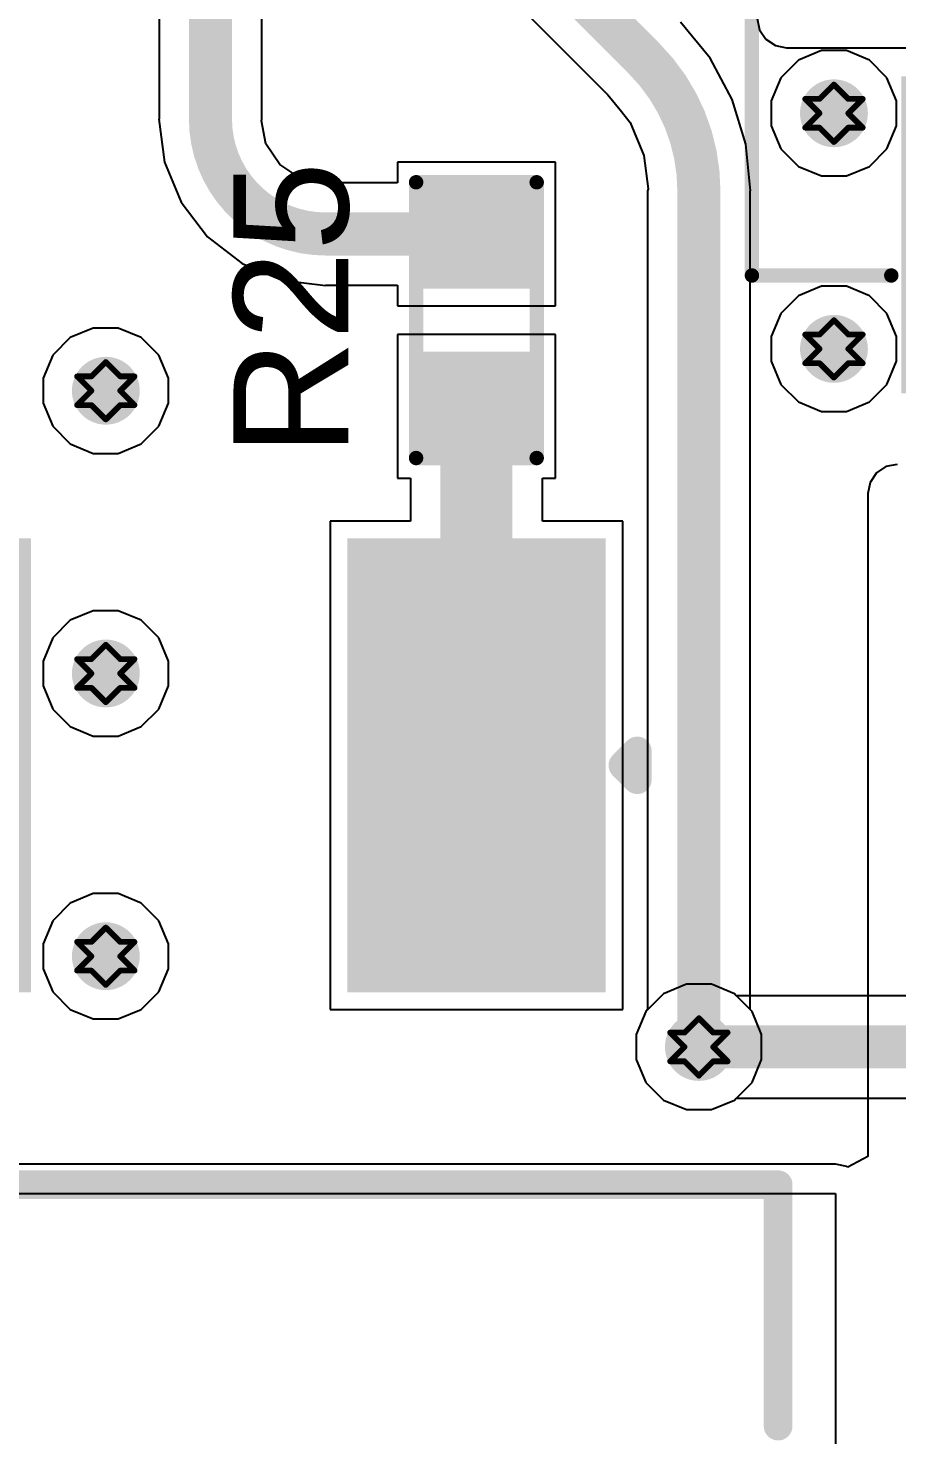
# Model space of a CAD drawing. Header units: inches. Extents: x 24 to 500, y 68 to 269.
# Drawn here: x 275.12 to 282.8, y 80.52 to 92.95 of the extents above; entities that cross this region are included whole.
import ezdxf

# ---------------------------------------------------------------- set-up
doc = ezdxf.new("R2010")
doc.units = ezdxf.units.IN
for name, color, linetype in [('Bottom Layer', 5, 'Continuous'), ('Drill Drawing', 1, 'Continuous'), ('Layer 1', 16, 'Continuous'), ('Layer 2', 76, 'Continuous'), ('Top Layer', 1, 'Continuous'), ('Top Overlay', 2, 'Continuous'), ('Top Paste', 8, 'Continuous'), ('Top Solder', 216, 'Continuous'), ('Via Holes', 16, 'Continuous')]:
    doc.layers.add(name, color=color, linetype=linetype)
doc.styles.add('Arial', font='', dxfattribs={"height": 0.2})
doc.styles.get('Arial').set_extended_font_data('Arial')

# ---------------------------------------------------------------- blocks, each defined once
blk = doc.blocks.new('RVT1E100M0405__64')
at = {"layer": 'Top Layer'}
for points in [[(-3.1, 0.8), (-0.5, 0.8), (-0.5, -0.8), (-3.1, -0.8)], [(0.5, 0.8), (3.1, 0.8), (3.1, -0.8), (0.5, -0.8)]]:
    blk.add_hatch(color=1, dxfattribs=at).paths.add_polyline_path(points)
at = {"layer": 'Top Paste'}
for points in [[(-3.1, 0.8), (-0.5, 0.8), (-0.5, -0.8), (-3.1, -0.8)], [(0.5, 0.8), (3.1, 0.8), (3.1, -0.8), (0.5, -0.8)]]:
    blk.add_hatch(color=8, dxfattribs=at).paths.add_polyline_path(points)
at = {"layer": 'Top Solder'}
for points in [[(-3.202, 0.902), (-0.398, 0.902), (-0.398, -0.902), (-3.202, -0.902)], [(0.398, 0.902), (3.202, 0.902), (3.202, -0.902), (0.398, -0.902)]]:
    blk.add_hatch(color=216, dxfattribs=at).paths.add_polyline_path(points)
at = {"layer": 'Top Overlay'}
for points in [[(-2.159, 1.524, 0.127, 0.127, 0), (-1.461, 2.223, 0.127, 0.127, 0)], [(-1.27, 2.223, 0.127, 0.127, 0), (-1.461, 2.223, 0.127, 0.127, 0)], [(2.159, 2.223, 0.127, 0.127, 0), (-1.27, 2.223, 0.127, 0.127, 0)], [(2.159, 0.991, 0.127, 0.127, 0), (2.159, 2.223, 0.127, 0.127, 0)], [(-2.743, 0.94, 0.127, 0.127, 0), (-2.743, 1.651, 0.127, 0.127, 0)], [(-2.159, 0.965, 0.127, 0.127, 0), (-2.159, 1.524, 0.127, 0.127, 0)], [(-2.388, 1.295, 0.127, 0.127, 0), (-3.099, 1.295, 0.127, 0.127, 0)], [(-2.159, -1.524, 0.127, 0.127, 0), (-2.159, -0.965, 0.127, 0.127, 0)], [(2.159, -2.223, 0.127, 0.127, 0), (2.159, -0.991, 0.127, 0.127, 0)], [(-1.461, -2.223, 0.127, 0.127, 0), (-2.159, -1.524, 0.127, 0.127, 0)], [(-1.27, -2.223, 0.127, 0.127, 0), (-1.461, -2.223, 0.127, 0.127, 0)], [(2.159, -2.223, 0.127, 0.127, 0), (-1.27, -2.223, 0.127, 0.127, 0)]]:
    blk.add_lwpolyline(points, format="xyseb", dxfattribs=at)
for points in [[(-1.492, 2.223, 0.0635, 0.0635, 1), (-1.429, 2.223, 0.0635, 0.0635, 1)], [(-1.492, 2.223, 0.0635, 0.0635, 1), (-1.429, 2.223, 0.0635, 0.0635, 1)], [(-1.302, 2.223, 0.0635, 0.0635, 1), (-1.238, 2.223, 0.0635, 0.0635, 1)], [(-1.302, 2.223, 0.0635, 0.0635, 1), (-1.238, 2.223, 0.0635, 0.0635, 1)], [(2.127, 2.223, 0.0635, 0.0635, 1), (2.191, 2.223, 0.0635, 0.0635, 1)], [(2.127, 2.223, 0.0635, 0.0635, 1), (2.191, 2.223, 0.0635, 0.0635, 1)], [(-2.775, 1.651, 0.0635, 0.0635, 1), (-2.711, 1.651, 0.0635, 0.0635, 1)], [(-2.191, 1.524, 0.0635, 0.0635, 1), (-2.127, 1.524, 0.0635, 0.0635, 1)], [(-2.191, 1.524, 0.0635, 0.0635, 1), (-2.127, 1.524, 0.0635, 0.0635, 1)], [(-3.131, 1.295, 0.0635, 0.0635, 1), (-3.067, 1.295, 0.0635, 0.0635, 1)], [(-2.419, 1.295, 0.0635, 0.0635, 1), (-2.356, 1.295, 0.0635, 0.0635, 1)], [(-2.775, 0.94, 0.0635, 0.0635, 1), (-2.711, 0.94, 0.0635, 0.0635, 1)], [(-2.191, 0.965, 0.0635, 0.0635, 1), (-2.127, 0.965, 0.0635, 0.0635, 1)], [(2.127, 0.991, 0.0635, 0.0635, 1), (2.191, 0.991, 0.0635, 0.0635, 1)], [(-2.191, -0.965, 0.0635, 0.0635, 1), (-2.127, -0.965, 0.0635, 0.0635, 1)], [(2.127, -0.991, 0.0635, 0.0635, 1), (2.191, -0.991, 0.0635, 0.0635, 1)], [(-2.191, -1.524, 0.0635, 0.0635, 1), (-2.127, -1.524, 0.0635, 0.0635, 1)], [(-2.191, -1.524, 0.0635, 0.0635, 1), (-2.127, -1.524, 0.0635, 0.0635, 1)], [(-1.492, -2.223, 0.0635, 0.0635, 1), (-1.429, -2.223, 0.0635, 0.0635, 1)], [(-1.492, -2.223, 0.0635, 0.0635, 1), (-1.429, -2.223, 0.0635, 0.0635, 1)], [(-1.302, -2.223, 0.0635, 0.0635, 1), (-1.238, -2.223, 0.0635, 0.0635, 1)], [(-1.302, -2.223, 0.0635, 0.0635, 1), (-1.238, -2.223, 0.0635, 0.0635, 1)], [(2.127, -2.223, 0.0635, 0.0635, 1), (2.191, -2.223, 0.0635, 0.0635, 1)], [(2.127, -2.223, 0.0635, 0.0635, 1), (2.191, -2.223, 0.0635, 0.0635, 1)]]:
    blk.add_lwpolyline(points, format="xyseb", close=True, dxfattribs=at)
blk = doc.blocks.new('R___0603_135')
at = {"layer": 'Top Layer'}
for points in [[(-0.381, 0.445), (-0.381, -0.444), (-1.143, -0.444), (-1.143, 0.445)], [(1.143, 0.445), (1.143, -0.444), (0.381, -0.444), (0.381, 0.445)]]:
    blk.add_hatch(color=1, dxfattribs=at).paths.add_polyline_path(points)
at = {"layer": 'Top Paste'}
for points in [[(-0.381, 0.445), (-0.381, -0.444), (-1.143, -0.444), (-1.143, 0.445)], [(1.143, 0.445), (1.143, -0.444), (0.381, -0.444), (0.381, 0.445)]]:
    blk.add_hatch(color=8, dxfattribs=at).paths.add_polyline_path(points)
at = {"layer": 'Top Solder'}
for points in [[(-0.279, 0.546), (-0.279, -0.546), (-1.245, -0.546), (-1.245, 0.546)], [(1.245, 0.546), (1.245, -0.546), (0.279, -0.546), (0.279, 0.546)]]:
    blk.add_hatch(color=216, dxfattribs=at).paths.add_polyline_path(points)
at = {"layer": 'Top Overlay'}
for points in [[(1.219, 0.533, 0.127, 0.127, 0), (-1.219, 0.533, 0.127, 0.127, 0)], [(-1.219, -0.533, 0.127, 0.127, 0), (-1.219, 0.533, 0.127, 0.127, 0)], [(1.219, -0.533, 0.127, 0.127, 0), (1.219, 0.533, 0.127, 0.127, 0)], [(1.219, -0.533, 0.127, 0.127, 0), (-1.219, -0.533, 0.127, 0.127, 0)]]:
    blk.add_lwpolyline(points, format="xyseb", dxfattribs=at)
for points in [[(-1.251, 0.533, 0.0635, 0.0635, 1), (-1.187, 0.533, 0.0635, 0.0635, 1)], [(-1.251, 0.533, 0.0635, 0.0635, 1), (-1.187, 0.533, 0.0635, 0.0635, 1)], [(1.187, 0.533, 0.0635, 0.0635, 1), (1.251, 0.533, 0.0635, 0.0635, 1)], [(1.187, 0.533, 0.0635, 0.0635, 1), (1.251, 0.533, 0.0635, 0.0635, 1)], [(-1.251, -0.533, 0.0635, 0.0635, 1), (-1.187, -0.533, 0.0635, 0.0635, 1)], [(-1.251, -0.533, 0.0635, 0.0635, 1), (-1.187, -0.533, 0.0635, 0.0635, 1)], [(1.187, -0.533, 0.0635, 0.0635, 1), (1.251, -0.533, 0.0635, 0.0635, 1)], [(1.187, -0.533, 0.0635, 0.0635, 1), (1.251, -0.533, 0.0635, 0.0635, 1)]]:
    blk.add_lwpolyline(points, format="xyseb", close=True, dxfattribs=at)
blk = doc.blocks.new('D2P____159')
at = {"layer": 'Top Layer'}
blk.add_hatch(color=1, dxfattribs=at).paths.add_polyline_path([(-3.58, -3.43), (-1.5, -3.43), (-1.5, -7.24), (-3.58, -7.24)])
at = {"layer": 'Top Paste'}
blk.add_hatch(color=8, dxfattribs=at).paths.add_polyline_path([(-3.58, -3.43), (-1.5, -3.43), (-1.5, -7.24), (-3.58, -7.24)])
at = {"layer": 'Top Solder'}
for points in [[(-3.682, -3.328), (-1.398, -3.328), (-1.398, -7.342), (-3.682, -7.342)], [(1.398, -3.328), (3.682, -3.328), (3.682, -7.342), (1.398, -7.342)]]:
    blk.add_hatch(color=216, dxfattribs=at).paths.add_polyline_path(points)
at = {"layer": 'Top Overlay'}
for points in [[(-5.207, 0.508, 0.254, 0.254, 0), (-5.207, -1.626, 0.254, 0.254, 0)], [(5.105, -1.626, 0.254, 0.254, 0), (-5.207, -1.626, 0.254, 0.254, 0)], [(-3.835, -5.334, 0.254, 0.254, 0), (-3.962, -5.207, 0.254, 0.254, 0)], [(-3.962, -5.207, 0.254, 0.254, 0), (-3.962, -5.461, 0.254, 0.254, 0)], [(-3.835, -5.334, 0.254, 0.254, 0), (-3.962, -5.461, 0.254, 0.254, 0)]]:
    blk.add_lwpolyline(points, format="xyseb", dxfattribs=at)
for points in [[(-5.271, 0.508, 0.127, 0.127, 1), (-5.144, 0.508, 0.127, 0.127, 1)], [(-5.271, -1.626, 0.127, 0.127, 1), (-5.144, -1.626, 0.127, 0.127, 1)], [(-5.271, -1.626, 0.127, 0.127, 1), (-5.144, -1.626, 0.127, 0.127, 1)], [(-4.026, -5.207, 0.127, 0.127, 1), (-3.899, -5.207, 0.127, 0.127, 1)], [(-4.026, -5.207, 0.127, 0.127, 1), (-3.899, -5.207, 0.127, 0.127, 1)], [(-3.899, -5.334, 0.127, 0.127, 1), (-3.772, -5.334, 0.127, 0.127, 1)], [(-3.899, -5.334, 0.127, 0.127, 1), (-3.772, -5.334, 0.127, 0.127, 1)], [(-4.026, -5.461, 0.127, 0.127, 1), (-3.899, -5.461, 0.127, 0.127, 1)], [(-4.026, -5.461, 0.127, 0.127, 1), (-3.899, -5.461, 0.127, 0.127, 1)]]:
    blk.add_lwpolyline(points, format="xyseb", close=True, dxfattribs=at)

msp = doc.modelspace()

# ---------------------------------------------------------------- hatches: boundary and pattern name
at = {"layer": 'Bottom Layer'}
h = msp.add_hatch(color=5, dxfattribs=at)
edge = h.paths.add_edge_path()
edge.add_arc((282.245, 92.202), 0.3, 0, 360)
h = msp.add_hatch(color=5, dxfattribs=at)
edge = h.paths.add_edge_path()
edge.add_arc((282.245, 90.119), 0.3, 0, 360)
h = msp.add_hatch(color=5, dxfattribs=at)
edge = h.paths.add_edge_path()
edge.add_arc((275.808, 89.749), 0.3, 0, 360)
h = msp.add_hatch(color=5, dxfattribs=at)
edge = h.paths.add_edge_path()
edge.add_arc((275.808, 87.249), 0.3, 0, 360)
h = msp.add_hatch(color=5, dxfattribs=at)
edge = h.paths.add_edge_path()
edge.add_arc((275.808, 84.749), 0.3, 0, 360)
h = msp.add_hatch(color=5, dxfattribs=at)
edge = h.paths.add_edge_path()
edge.add_arc((281.051, 83.947), 0.3, 0, 360)
at = {"layer": 'Layer 1'}
h = msp.add_hatch(color=16, dxfattribs=at)
edge = h.paths.add_edge_path()
edge.add_arc((282.245, 92.202), 0.3, 0, 360)
h = msp.add_hatch(color=16, dxfattribs=at)
edge = h.paths.add_edge_path()
edge.add_arc((282.245, 90.119), 0.3, 0, 360)
h = msp.add_hatch(color=16, dxfattribs=at)
edge = h.paths.add_edge_path()
edge.add_arc((275.808, 89.749), 0.3, 0, 360)
h = msp.add_hatch(color=16, dxfattribs=at)
edge = h.paths.add_edge_path()
edge.add_arc((275.808, 87.249), 0.3, 0, 360)
h = msp.add_hatch(color=16, dxfattribs=at)
edge = h.paths.add_edge_path()
edge.add_arc((275.808, 84.749), 0.3, 0, 360)
h = msp.add_hatch(color=16, dxfattribs=at)
edge = h.paths.add_edge_path()
edge.add_arc((281.051, 83.947), 0.3, 0, 360)
at = {"layer": 'Layer 2'}
h = msp.add_hatch(color=76, dxfattribs=at)
edge = h.paths.add_edge_path()
edge.add_arc((282.245, 92.202), 0.3, 0, 360)
h = msp.add_hatch(color=76, dxfattribs=at)
edge = h.paths.add_edge_path()
edge.add_arc((282.245, 90.119), 0.3, 0, 360)
h = msp.add_hatch(color=76, dxfattribs=at)
edge = h.paths.add_edge_path()
edge.add_arc((275.808, 89.749), 0.3, 0, 360)
h = msp.add_hatch(color=76, dxfattribs=at)
edge = h.paths.add_edge_path()
edge.add_arc((275.808, 87.249), 0.3, 0, 360)
h = msp.add_hatch(color=76, dxfattribs=at)
edge = h.paths.add_edge_path()
edge.add_arc((275.808, 84.749), 0.3, 0, 360)
h = msp.add_hatch(color=76, dxfattribs=at)
edge = h.paths.add_edge_path()
edge.add_arc((281.051, 83.947), 0.3, 0, 360)
at = {"layer": 'Top Layer'}
h = msp.add_hatch(color=1, dxfattribs=at)
edge = h.paths.add_edge_path()
edge.add_arc((282.245, 92.202), 0.3, 0, 360)
h = msp.add_hatch(color=1, dxfattribs=at)
edge = h.paths.add_edge_path()
edge.add_arc((282.245, 90.119), 0.3, 0, 360)
h = msp.add_hatch(color=1, dxfattribs=at)
edge = h.paths.add_edge_path()
edge.add_arc((275.808, 89.749), 0.3, 0, 360)
h = msp.add_hatch(color=1, dxfattribs=at)
edge = h.paths.add_edge_path()
edge.add_arc((275.808, 87.249), 0.3, 0, 360)
h = msp.add_hatch(color=1, dxfattribs=at)
edge = h.paths.add_edge_path()
edge.add_arc((275.808, 84.749), 0.3, 0, 360)
h = msp.add_hatch(color=1, dxfattribs=at)
edge = h.paths.add_edge_path()
edge.add_arc((281.051, 83.947), 0.3, 0, 360)
at = {"layer": 'Via Holes'}
h = msp.add_hatch(color=7, dxfattribs=at)
edge = h.paths.add_edge_path()
edge.add_arc((282.245, 92.202), 0.15, 0, 360)
h = msp.add_hatch(color=7, dxfattribs=at)
edge = h.paths.add_edge_path()
edge.add_arc((282.245, 90.119), 0.15, 0, 360)
h = msp.add_hatch(color=7, dxfattribs=at)
edge = h.paths.add_edge_path()
edge.add_arc((275.808, 89.749), 0.15, 0, 360)
h = msp.add_hatch(color=7, dxfattribs=at)
edge = h.paths.add_edge_path()
edge.add_arc((275.808, 87.249), 0.15, 0, 360)
h = msp.add_hatch(color=7, dxfattribs=at)
edge = h.paths.add_edge_path()
edge.add_arc((275.808, 84.749), 0.15, 0, 360)
h = msp.add_hatch(color=7, dxfattribs=at)
edge = h.paths.add_edge_path()
edge.add_arc((281.051, 83.947), 0.15, 0, 360)

# ---------------------------------------------------------------- linework, layer by layer
at = {"layer": 'Bottom Layer'}
for p, q in [((281.931, 92.672), (281.775, 92.516)), ((282.135, 92.756), (281.931, 92.672)), ((282.355, 92.756), (282.135, 92.756)), ((282.559, 92.672), (282.355, 92.756)), ((282.714, 92.516), (282.559, 92.672)), ((281.775, 92.516), (281.691, 92.312)), ((282.799, 92.312), (282.714, 92.516)), ((281.691, 92.312), (281.691, 92.092)), ((282.799, 92.092), (282.799, 92.312)), ((281.691, 92.092), (281.775, 91.888)), ((282.714, 91.888), (282.799, 92.092)), ((281.775, 91.888), (281.931, 91.732)), ((282.559, 91.732), (282.714, 91.888)), ((281.931, 91.732), (282.135, 91.648)), ((282.355, 91.648), (282.559, 91.732)), ((282.135, 91.648), (282.355, 91.648)), ((282.135, 90.673), (281.931, 90.589)), ((282.355, 90.673), (282.135, 90.673)), ((282.559, 90.589), (282.355, 90.673)), ((281.931, 90.589), (281.775, 90.433)), ((282.714, 90.433), (282.559, 90.589)), ((281.775, 90.433), (281.691, 90.229)), ((282.799, 90.229), (282.714, 90.433)), ((275.697, 90.303), (275.494, 90.219)), ((275.918, 90.303), (275.697, 90.303)), ((276.121, 90.219), (275.918, 90.303)), ((275.494, 90.219), (275.338, 90.063)), ((276.277, 90.063), (276.121, 90.219)), ((281.691, 90.229), (281.691, 90.009)), ((282.799, 90.009), (282.799, 90.229)), ((275.338, 90.063), (275.254, 89.859)), ((276.362, 89.859), (276.277, 90.063)), ((281.691, 90.009), (281.775, 89.805)), ((282.714, 89.805), (282.799, 90.009)), ((275.254, 89.859), (275.254, 89.639)), ((276.362, 89.639), (276.362, 89.859)), ((281.775, 89.805), (281.931, 89.65)), ((282.559, 89.65), (282.714, 89.805)), ((275.254, 89.639), (275.338, 89.435)), ((276.277, 89.435), (276.362, 89.639)), ((281.931, 89.65), (282.135, 89.565)), ((282.135, 89.565), (282.355, 89.565)), ((282.355, 89.565), (282.559, 89.65)), ((275.338, 89.435), (275.494, 89.279)), ((276.121, 89.279), (276.277, 89.435)), ((275.494, 89.279), (275.697, 89.195)), ((275.697, 89.195), (275.918, 89.195)), ((275.918, 89.195), (276.121, 89.279)), ((275.494, 87.719), (275.338, 87.563)), ((275.697, 87.803), (275.494, 87.719)), ((275.918, 87.803), (275.697, 87.803)), ((276.121, 87.719), (275.918, 87.803)), ((276.277, 87.563), (276.121, 87.719)), ((275.338, 87.563), (275.254, 87.359)), ((276.362, 87.359), (276.277, 87.563)), ((275.254, 87.359), (275.254, 87.139)), ((276.362, 87.139), (276.362, 87.359)), ((275.254, 87.139), (275.338, 86.935)), ((276.277, 86.935), (276.362, 87.139)), ((275.338, 86.935), (275.494, 86.779)), ((276.121, 86.779), (276.277, 86.935)), ((275.494, 86.779), (275.697, 86.695)), ((275.697, 86.695), (275.918, 86.695)), ((275.918, 86.695), (276.121, 86.779)), ((275.494, 85.219), (275.338, 85.063)), ((275.697, 85.303), (275.494, 85.219)), ((275.918, 85.303), (275.697, 85.303)), ((276.121, 85.219), (275.918, 85.303)), ((276.277, 85.063), (276.121, 85.219)), ((275.338, 85.063), (275.254, 84.859)), ((276.362, 84.859), (276.277, 85.063)), ((275.254, 84.859), (275.254, 84.639)), ((276.362, 84.639), (276.362, 84.859)), ((275.254, 84.639), (275.338, 84.435)), ((276.277, 84.435), (276.362, 84.639)), ((280.941, 84.501), (280.737, 84.417)), ((281.161, 84.501), (280.941, 84.501)), ((281.365, 84.417), (281.161, 84.501)), ((275.338, 84.435), (275.494, 84.279)), ((276.121, 84.279), (276.277, 84.435)), ((280.737, 84.417), (280.581, 84.261)), ((281.381, 84.4), (281.365, 84.417)), ((298.348, 84.4), (281.381, 84.4)), ((275.494, 84.279), (275.697, 84.195)), ((275.918, 84.195), (276.121, 84.279)), ((280.581, 84.261), (280.497, 84.057)), ((275.697, 84.195), (275.918, 84.195)), ((280.497, 84.057), (280.497, 83.837)), ((280.497, 83.837), (280.581, 83.633)), ((280.581, 83.633), (280.737, 83.477)), ((280.737, 83.477), (280.941, 83.393)), ((281.161, 83.393), (281.365, 83.477)), ((281.365, 83.477), (281.381, 83.494)), ((281.381, 83.494), (309.651, 83.494)), ((280.941, 83.393), (281.161, 83.393))]:
    msp.add_line(p, q, dxfattribs=at)
msp.add_lwpolyline([(281.051, 83.947, 0.381, 0.381, 0), (309.982, 83.947, 0.381, 0.381, 0)], format="xyseb", dxfattribs=at)
msp.add_lwpolyline([(280.956, 83.947, 0.191, 0.191, 1), (281.146, 83.947, 0.191, 0.191, 1)], format="xyseb", close=True, dxfattribs=at)
at = {"layer": 'Drill Drawing'}
for points in [[(282.118, 92.329, 0.0508, 0.0508, 0), (282.245, 92.456, 0.0508, 0.0508, 0)], [(282.245, 92.456, 0.0508, 0.0508, 0), (282.372, 92.329, 0.0508, 0.0508, 0)], [(281.991, 92.329, 0.0508, 0.0508, 0), (282.118, 92.202, 0.0508, 0.0508, 0)], [(281.991, 92.329, 0.0508, 0.0508, 0), (282.118, 92.329, 0.0508, 0.0508, 0)], [(282.372, 92.329, 0.0508, 0.0508, 0), (282.499, 92.329, 0.0508, 0.0508, 0)], [(282.372, 92.202, 0.0508, 0.0508, 0), (282.499, 92.329, 0.0508, 0.0508, 0)], [(281.991, 92.075, 0.0508, 0.0508, 0), (282.118, 92.202, 0.0508, 0.0508, 0)], [(282.372, 92.202, 0.0508, 0.0508, 0), (282.499, 92.075, 0.0508, 0.0508, 0)], [(281.991, 92.075, 0.0508, 0.0508, 0), (282.118, 92.075, 0.0508, 0.0508, 0)], [(282.118, 92.075, 0.0508, 0.0508, 0), (282.245, 91.948, 0.0508, 0.0508, 0)], [(282.245, 91.948, 0.0508, 0.0508, 0), (282.372, 92.075, 0.0508, 0.0508, 0)], [(282.372, 92.075, 0.0508, 0.0508, 0), (282.499, 92.075, 0.0508, 0.0508, 0)], [(282.118, 90.246, 0.0508, 0.0508, 0), (282.245, 90.373, 0.0508, 0.0508, 0)], [(282.245, 90.373, 0.0508, 0.0508, 0), (282.372, 90.246, 0.0508, 0.0508, 0)], [(281.991, 90.246, 0.0508, 0.0508, 0), (282.118, 90.119, 0.0508, 0.0508, 0)], [(281.991, 90.246, 0.0508, 0.0508, 0), (282.118, 90.246, 0.0508, 0.0508, 0)], [(282.372, 90.246, 0.0508, 0.0508, 0), (282.499, 90.246, 0.0508, 0.0508, 0)], [(282.372, 90.119, 0.0508, 0.0508, 0), (282.499, 90.246, 0.0508, 0.0508, 0)], [(281.991, 89.992, 0.0508, 0.0508, 0), (282.118, 90.119, 0.0508, 0.0508, 0)], [(282.372, 90.119, 0.0508, 0.0508, 0), (282.499, 89.992, 0.0508, 0.0508, 0)], [(275.681, 89.876, 0.0508, 0.0508, 0), (275.808, 90.003, 0.0508, 0.0508, 0)], [(275.808, 90.003, 0.0508, 0.0508, 0), (275.935, 89.876, 0.0508, 0.0508, 0)], [(281.991, 89.992, 0.0508, 0.0508, 0), (282.118, 89.992, 0.0508, 0.0508, 0)], [(282.118, 89.992, 0.0508, 0.0508, 0), (282.245, 89.865, 0.0508, 0.0508, 0)], [(282.245, 89.865, 0.0508, 0.0508, 0), (282.372, 89.992, 0.0508, 0.0508, 0)], [(282.372, 89.992, 0.0508, 0.0508, 0), (282.499, 89.992, 0.0508, 0.0508, 0)], [(275.554, 89.876, 0.0508, 0.0508, 0), (275.681, 89.749, 0.0508, 0.0508, 0)], [(275.554, 89.876, 0.0508, 0.0508, 0), (275.681, 89.876, 0.0508, 0.0508, 0)], [(275.935, 89.876, 0.0508, 0.0508, 0), (276.062, 89.876, 0.0508, 0.0508, 0)], [(275.935, 89.749, 0.0508, 0.0508, 0), (276.062, 89.876, 0.0508, 0.0508, 0)], [(275.554, 89.622, 0.0508, 0.0508, 0), (275.681, 89.749, 0.0508, 0.0508, 0)], [(275.935, 89.749, 0.0508, 0.0508, 0), (276.062, 89.622, 0.0508, 0.0508, 0)], [(275.554, 89.622, 0.0508, 0.0508, 0), (275.681, 89.622, 0.0508, 0.0508, 0)], [(275.681, 89.622, 0.0508, 0.0508, 0), (275.808, 89.495, 0.0508, 0.0508, 0)], [(275.808, 89.495, 0.0508, 0.0508, 0), (275.935, 89.622, 0.0508, 0.0508, 0)], [(275.935, 89.622, 0.0508, 0.0508, 0), (276.062, 89.622, 0.0508, 0.0508, 0)], [(275.681, 87.376, 0.0508, 0.0508, 0), (275.808, 87.503, 0.0508, 0.0508, 0)], [(275.808, 87.503, 0.0508, 0.0508, 0), (275.935, 87.376, 0.0508, 0.0508, 0)], [(275.554, 87.376, 0.0508, 0.0508, 0), (275.681, 87.249, 0.0508, 0.0508, 0)], [(275.554, 87.376, 0.0508, 0.0508, 0), (275.681, 87.376, 0.0508, 0.0508, 0)], [(275.935, 87.376, 0.0508, 0.0508, 0), (276.062, 87.376, 0.0508, 0.0508, 0)], [(275.935, 87.249, 0.0508, 0.0508, 0), (276.062, 87.376, 0.0508, 0.0508, 0)], [(275.554, 87.122, 0.0508, 0.0508, 0), (275.681, 87.249, 0.0508, 0.0508, 0)], [(275.935, 87.249, 0.0508, 0.0508, 0), (276.062, 87.122, 0.0508, 0.0508, 0)], [(275.554, 87.122, 0.0508, 0.0508, 0), (275.681, 87.122, 0.0508, 0.0508, 0)], [(275.681, 87.122, 0.0508, 0.0508, 0), (275.808, 86.995, 0.0508, 0.0508, 0)], [(275.808, 86.995, 0.0508, 0.0508, 0), (275.935, 87.122, 0.0508, 0.0508, 0)], [(275.935, 87.122, 0.0508, 0.0508, 0), (276.062, 87.122, 0.0508, 0.0508, 0)], [(275.681, 84.876, 0.0508, 0.0508, 0), (275.808, 85.003, 0.0508, 0.0508, 0)], [(275.808, 85.003, 0.0508, 0.0508, 0), (275.935, 84.876, 0.0508, 0.0508, 0)], [(275.554, 84.876, 0.0508, 0.0508, 0), (275.681, 84.749, 0.0508, 0.0508, 0)], [(275.554, 84.876, 0.0508, 0.0508, 0), (275.681, 84.876, 0.0508, 0.0508, 0)], [(275.935, 84.876, 0.0508, 0.0508, 0), (276.062, 84.876, 0.0508, 0.0508, 0)], [(275.935, 84.749, 0.0508, 0.0508, 0), (276.062, 84.876, 0.0508, 0.0508, 0)], [(275.554, 84.622, 0.0508, 0.0508, 0), (275.681, 84.749, 0.0508, 0.0508, 0)], [(275.935, 84.749, 0.0508, 0.0508, 0), (276.062, 84.622, 0.0508, 0.0508, 0)], [(275.554, 84.622, 0.0508, 0.0508, 0), (275.681, 84.622, 0.0508, 0.0508, 0)], [(275.681, 84.622, 0.0508, 0.0508, 0), (275.808, 84.495, 0.0508, 0.0508, 0)], [(275.808, 84.495, 0.0508, 0.0508, 0), (275.935, 84.622, 0.0508, 0.0508, 0)], [(275.935, 84.622, 0.0508, 0.0508, 0), (276.062, 84.622, 0.0508, 0.0508, 0)], [(280.924, 84.074, 0.0508, 0.0508, 0), (281.051, 84.201, 0.0508, 0.0508, 0)], [(281.051, 84.201, 0.0508, 0.0508, 0), (281.178, 84.074, 0.0508, 0.0508, 0)], [(280.797, 84.074, 0.0508, 0.0508, 0), (280.924, 83.947, 0.0508, 0.0508, 0)], [(280.797, 84.074, 0.0508, 0.0508, 0), (280.924, 84.074, 0.0508, 0.0508, 0)], [(281.178, 84.074, 0.0508, 0.0508, 0), (281.305, 84.074, 0.0508, 0.0508, 0)], [(281.178, 83.947, 0.0508, 0.0508, 0), (281.305, 84.074, 0.0508, 0.0508, 0)], [(280.797, 83.82, 0.0508, 0.0508, 0), (280.924, 83.947, 0.0508, 0.0508, 0)], [(281.178, 83.947, 0.0508, 0.0508, 0), (281.305, 83.82, 0.0508, 0.0508, 0)], [(280.797, 83.82, 0.0508, 0.0508, 0), (280.924, 83.82, 0.0508, 0.0508, 0)], [(280.924, 83.82, 0.0508, 0.0508, 0), (281.051, 83.693, 0.0508, 0.0508, 0)], [(281.051, 83.693, 0.0508, 0.0508, 0), (281.178, 83.82, 0.0508, 0.0508, 0)], [(281.178, 83.82, 0.0508, 0.0508, 0), (281.305, 83.82, 0.0508, 0.0508, 0)]]:
    msp.add_lwpolyline(points, format="xyseb", dxfattribs=at)
for points in [[(282.232, 92.456, 0.0254, 0.0254, 1), (282.257, 92.456, 0.0254, 0.0254, 1)], [(282.232, 92.456, 0.0254, 0.0254, 1), (282.257, 92.456, 0.0254, 0.0254, 1)], [(281.978, 92.329, 0.0254, 0.0254, 1), (282.003, 92.329, 0.0254, 0.0254, 1)], [(281.978, 92.329, 0.0254, 0.0254, 1), (282.003, 92.329, 0.0254, 0.0254, 1)], [(282.105, 92.329, 0.0254, 0.0254, 1), (282.13, 92.329, 0.0254, 0.0254, 1)], [(282.105, 92.329, 0.0254, 0.0254, 1), (282.13, 92.329, 0.0254, 0.0254, 1)], [(282.359, 92.329, 0.0254, 0.0254, 1), (282.385, 92.329, 0.0254, 0.0254, 1)], [(282.359, 92.329, 0.0254, 0.0254, 1), (282.385, 92.329, 0.0254, 0.0254, 1)], [(282.486, 92.329, 0.0254, 0.0254, 1), (282.512, 92.329, 0.0254, 0.0254, 1)], [(282.486, 92.329, 0.0254, 0.0254, 1), (282.512, 92.329, 0.0254, 0.0254, 1)], [(282.105, 92.202, 0.0254, 0.0254, 1), (282.13, 92.202, 0.0254, 0.0254, 1)], [(282.105, 92.202, 0.0254, 0.0254, 1), (282.13, 92.202, 0.0254, 0.0254, 1)], [(282.359, 92.202, 0.0254, 0.0254, 1), (282.385, 92.202, 0.0254, 0.0254, 1)], [(282.359, 92.202, 0.0254, 0.0254, 1), (282.385, 92.202, 0.0254, 0.0254, 1)], [(281.978, 92.075, 0.0254, 0.0254, 1), (282.003, 92.075, 0.0254, 0.0254, 1)], [(281.978, 92.075, 0.0254, 0.0254, 1), (282.003, 92.075, 0.0254, 0.0254, 1)], [(282.105, 92.075, 0.0254, 0.0254, 1), (282.13, 92.075, 0.0254, 0.0254, 1)], [(282.105, 92.075, 0.0254, 0.0254, 1), (282.13, 92.075, 0.0254, 0.0254, 1)], [(282.359, 92.075, 0.0254, 0.0254, 1), (282.385, 92.075, 0.0254, 0.0254, 1)], [(282.359, 92.075, 0.0254, 0.0254, 1), (282.385, 92.075, 0.0254, 0.0254, 1)], [(282.486, 92.075, 0.0254, 0.0254, 1), (282.512, 92.075, 0.0254, 0.0254, 1)], [(282.486, 92.075, 0.0254, 0.0254, 1), (282.512, 92.075, 0.0254, 0.0254, 1)], [(282.232, 91.948, 0.0254, 0.0254, 1), (282.257, 91.948, 0.0254, 0.0254, 1)], [(282.232, 91.948, 0.0254, 0.0254, 1), (282.257, 91.948, 0.0254, 0.0254, 1)], [(282.232, 90.373, 0.0254, 0.0254, 1), (282.257, 90.373, 0.0254, 0.0254, 1)], [(282.232, 90.373, 0.0254, 0.0254, 1), (282.257, 90.373, 0.0254, 0.0254, 1)], [(281.978, 90.246, 0.0254, 0.0254, 1), (282.003, 90.246, 0.0254, 0.0254, 1)], [(281.978, 90.246, 0.0254, 0.0254, 1), (282.003, 90.246, 0.0254, 0.0254, 1)], [(282.105, 90.246, 0.0254, 0.0254, 1), (282.13, 90.246, 0.0254, 0.0254, 1)], [(282.105, 90.246, 0.0254, 0.0254, 1), (282.13, 90.246, 0.0254, 0.0254, 1)], [(282.359, 90.246, 0.0254, 0.0254, 1), (282.385, 90.246, 0.0254, 0.0254, 1)], [(282.359, 90.246, 0.0254, 0.0254, 1), (282.385, 90.246, 0.0254, 0.0254, 1)], [(282.486, 90.246, 0.0254, 0.0254, 1), (282.512, 90.246, 0.0254, 0.0254, 1)], [(282.486, 90.246, 0.0254, 0.0254, 1), (282.512, 90.246, 0.0254, 0.0254, 1)], [(282.105, 90.119, 0.0254, 0.0254, 1), (282.13, 90.119, 0.0254, 0.0254, 1)], [(282.105, 90.119, 0.0254, 0.0254, 1), (282.13, 90.119, 0.0254, 0.0254, 1)], [(282.359, 90.119, 0.0254, 0.0254, 1), (282.385, 90.119, 0.0254, 0.0254, 1)], [(282.359, 90.119, 0.0254, 0.0254, 1), (282.385, 90.119, 0.0254, 0.0254, 1)], [(275.795, 90.003, 0.0254, 0.0254, 1), (275.82, 90.003, 0.0254, 0.0254, 1)], [(275.795, 90.003, 0.0254, 0.0254, 1), (275.82, 90.003, 0.0254, 0.0254, 1)], [(281.978, 89.992, 0.0254, 0.0254, 1), (282.003, 89.992, 0.0254, 0.0254, 1)], [(281.978, 89.992, 0.0254, 0.0254, 1), (282.003, 89.992, 0.0254, 0.0254, 1)], [(282.105, 89.992, 0.0254, 0.0254, 1), (282.13, 89.992, 0.0254, 0.0254, 1)], [(282.105, 89.992, 0.0254, 0.0254, 1), (282.13, 89.992, 0.0254, 0.0254, 1)], [(282.359, 89.992, 0.0254, 0.0254, 1), (282.385, 89.992, 0.0254, 0.0254, 1)], [(282.359, 89.992, 0.0254, 0.0254, 1), (282.385, 89.992, 0.0254, 0.0254, 1)], [(282.486, 89.992, 0.0254, 0.0254, 1), (282.512, 89.992, 0.0254, 0.0254, 1)], [(282.486, 89.992, 0.0254, 0.0254, 1), (282.512, 89.992, 0.0254, 0.0254, 1)], [(275.541, 89.876, 0.0254, 0.0254, 1), (275.566, 89.876, 0.0254, 0.0254, 1)], [(275.541, 89.876, 0.0254, 0.0254, 1), (275.566, 89.876, 0.0254, 0.0254, 1)], [(275.668, 89.876, 0.0254, 0.0254, 1), (275.693, 89.876, 0.0254, 0.0254, 1)], [(275.668, 89.876, 0.0254, 0.0254, 1), (275.693, 89.876, 0.0254, 0.0254, 1)], [(275.922, 89.876, 0.0254, 0.0254, 1), (275.947, 89.876, 0.0254, 0.0254, 1)], [(275.922, 89.876, 0.0254, 0.0254, 1), (275.947, 89.876, 0.0254, 0.0254, 1)], [(276.049, 89.876, 0.0254, 0.0254, 1), (276.074, 89.876, 0.0254, 0.0254, 1)], [(276.049, 89.876, 0.0254, 0.0254, 1), (276.074, 89.876, 0.0254, 0.0254, 1)], [(282.232, 89.865, 0.0254, 0.0254, 1), (282.257, 89.865, 0.0254, 0.0254, 1)], [(282.232, 89.865, 0.0254, 0.0254, 1), (282.257, 89.865, 0.0254, 0.0254, 1)], [(275.668, 89.749, 0.0254, 0.0254, 1), (275.693, 89.749, 0.0254, 0.0254, 1)], [(275.668, 89.749, 0.0254, 0.0254, 1), (275.693, 89.749, 0.0254, 0.0254, 1)], [(275.922, 89.749, 0.0254, 0.0254, 1), (275.947, 89.749, 0.0254, 0.0254, 1)], [(275.922, 89.749, 0.0254, 0.0254, 1), (275.947, 89.749, 0.0254, 0.0254, 1)], [(275.541, 89.622, 0.0254, 0.0254, 1), (275.566, 89.622, 0.0254, 0.0254, 1)], [(275.541, 89.622, 0.0254, 0.0254, 1), (275.566, 89.622, 0.0254, 0.0254, 1)], [(275.668, 89.622, 0.0254, 0.0254, 1), (275.693, 89.622, 0.0254, 0.0254, 1)], [(275.668, 89.622, 0.0254, 0.0254, 1), (275.693, 89.622, 0.0254, 0.0254, 1)], [(275.922, 89.622, 0.0254, 0.0254, 1), (275.947, 89.622, 0.0254, 0.0254, 1)], [(275.922, 89.622, 0.0254, 0.0254, 1), (275.947, 89.622, 0.0254, 0.0254, 1)], [(276.049, 89.622, 0.0254, 0.0254, 1), (276.074, 89.622, 0.0254, 0.0254, 1)], [(276.049, 89.622, 0.0254, 0.0254, 1), (276.074, 89.622, 0.0254, 0.0254, 1)], [(275.795, 89.495, 0.0254, 0.0254, 1), (275.82, 89.495, 0.0254, 0.0254, 1)], [(275.795, 89.495, 0.0254, 0.0254, 1), (275.82, 89.495, 0.0254, 0.0254, 1)], [(275.795, 87.503, 0.0254, 0.0254, 1), (275.82, 87.503, 0.0254, 0.0254, 1)], [(275.795, 87.503, 0.0254, 0.0254, 1), (275.82, 87.503, 0.0254, 0.0254, 1)], [(275.541, 87.376, 0.0254, 0.0254, 1), (275.566, 87.376, 0.0254, 0.0254, 1)], [(275.541, 87.376, 0.0254, 0.0254, 1), (275.566, 87.376, 0.0254, 0.0254, 1)], [(275.668, 87.376, 0.0254, 0.0254, 1), (275.693, 87.376, 0.0254, 0.0254, 1)], [(275.668, 87.376, 0.0254, 0.0254, 1), (275.693, 87.376, 0.0254, 0.0254, 1)], [(275.922, 87.376, 0.0254, 0.0254, 1), (275.947, 87.376, 0.0254, 0.0254, 1)], [(275.922, 87.376, 0.0254, 0.0254, 1), (275.947, 87.376, 0.0254, 0.0254, 1)], [(276.049, 87.376, 0.0254, 0.0254, 1), (276.074, 87.376, 0.0254, 0.0254, 1)], [(276.049, 87.376, 0.0254, 0.0254, 1), (276.074, 87.376, 0.0254, 0.0254, 1)], [(275.668, 87.249, 0.0254, 0.0254, 1), (275.693, 87.249, 0.0254, 0.0254, 1)], [(275.668, 87.249, 0.0254, 0.0254, 1), (275.693, 87.249, 0.0254, 0.0254, 1)], [(275.922, 87.249, 0.0254, 0.0254, 1), (275.947, 87.249, 0.0254, 0.0254, 1)], [(275.922, 87.249, 0.0254, 0.0254, 1), (275.947, 87.249, 0.0254, 0.0254, 1)], [(275.541, 87.122, 0.0254, 0.0254, 1), (275.566, 87.122, 0.0254, 0.0254, 1)], [(275.541, 87.122, 0.0254, 0.0254, 1), (275.566, 87.122, 0.0254, 0.0254, 1)], [(275.668, 87.122, 0.0254, 0.0254, 1), (275.693, 87.122, 0.0254, 0.0254, 1)], [(275.668, 87.122, 0.0254, 0.0254, 1), (275.693, 87.122, 0.0254, 0.0254, 1)], [(275.922, 87.122, 0.0254, 0.0254, 1), (275.947, 87.122, 0.0254, 0.0254, 1)], [(275.922, 87.122, 0.0254, 0.0254, 1), (275.947, 87.122, 0.0254, 0.0254, 1)], [(276.049, 87.122, 0.0254, 0.0254, 1), (276.074, 87.122, 0.0254, 0.0254, 1)], [(276.049, 87.122, 0.0254, 0.0254, 1), (276.074, 87.122, 0.0254, 0.0254, 1)], [(275.795, 86.995, 0.0254, 0.0254, 1), (275.82, 86.995, 0.0254, 0.0254, 1)], [(275.795, 86.995, 0.0254, 0.0254, 1), (275.82, 86.995, 0.0254, 0.0254, 1)], [(275.795, 85.003, 0.0254, 0.0254, 1), (275.82, 85.003, 0.0254, 0.0254, 1)], [(275.795, 85.003, 0.0254, 0.0254, 1), (275.82, 85.003, 0.0254, 0.0254, 1)], [(275.541, 84.876, 0.0254, 0.0254, 1), (275.566, 84.876, 0.0254, 0.0254, 1)], [(275.541, 84.876, 0.0254, 0.0254, 1), (275.566, 84.876, 0.0254, 0.0254, 1)], [(275.668, 84.876, 0.0254, 0.0254, 1), (275.693, 84.876, 0.0254, 0.0254, 1)], [(275.668, 84.876, 0.0254, 0.0254, 1), (275.693, 84.876, 0.0254, 0.0254, 1)], [(275.922, 84.876, 0.0254, 0.0254, 1), (275.947, 84.876, 0.0254, 0.0254, 1)], [(275.922, 84.876, 0.0254, 0.0254, 1), (275.947, 84.876, 0.0254, 0.0254, 1)], [(276.049, 84.876, 0.0254, 0.0254, 1), (276.074, 84.876, 0.0254, 0.0254, 1)], [(276.049, 84.876, 0.0254, 0.0254, 1), (276.074, 84.876, 0.0254, 0.0254, 1)], [(275.668, 84.749, 0.0254, 0.0254, 1), (275.693, 84.749, 0.0254, 0.0254, 1)], [(275.668, 84.749, 0.0254, 0.0254, 1), (275.693, 84.749, 0.0254, 0.0254, 1)], [(275.922, 84.749, 0.0254, 0.0254, 1), (275.947, 84.749, 0.0254, 0.0254, 1)], [(275.922, 84.749, 0.0254, 0.0254, 1), (275.947, 84.749, 0.0254, 0.0254, 1)], [(275.541, 84.622, 0.0254, 0.0254, 1), (275.566, 84.622, 0.0254, 0.0254, 1)], [(275.541, 84.622, 0.0254, 0.0254, 1), (275.566, 84.622, 0.0254, 0.0254, 1)], [(275.668, 84.622, 0.0254, 0.0254, 1), (275.693, 84.622, 0.0254, 0.0254, 1)], [(275.668, 84.622, 0.0254, 0.0254, 1), (275.693, 84.622, 0.0254, 0.0254, 1)], [(275.922, 84.622, 0.0254, 0.0254, 1), (275.947, 84.622, 0.0254, 0.0254, 1)], [(275.922, 84.622, 0.0254, 0.0254, 1), (275.947, 84.622, 0.0254, 0.0254, 1)], [(276.049, 84.622, 0.0254, 0.0254, 1), (276.074, 84.622, 0.0254, 0.0254, 1)], [(276.049, 84.622, 0.0254, 0.0254, 1), (276.074, 84.622, 0.0254, 0.0254, 1)], [(275.795, 84.495, 0.0254, 0.0254, 1), (275.82, 84.495, 0.0254, 0.0254, 1)], [(275.795, 84.495, 0.0254, 0.0254, 1), (275.82, 84.495, 0.0254, 0.0254, 1)], [(281.038, 84.201, 0.0254, 0.0254, 1), (281.064, 84.201, 0.0254, 0.0254, 1)], [(281.038, 84.201, 0.0254, 0.0254, 1), (281.064, 84.201, 0.0254, 0.0254, 1)], [(280.784, 84.074, 0.0254, 0.0254, 1), (280.81, 84.074, 0.0254, 0.0254, 1)], [(280.784, 84.074, 0.0254, 0.0254, 1), (280.81, 84.074, 0.0254, 0.0254, 1)], [(280.911, 84.074, 0.0254, 0.0254, 1), (280.937, 84.074, 0.0254, 0.0254, 1)], [(280.911, 84.074, 0.0254, 0.0254, 1), (280.937, 84.074, 0.0254, 0.0254, 1)], [(281.165, 84.074, 0.0254, 0.0254, 1), (281.191, 84.074, 0.0254, 0.0254, 1)], [(281.165, 84.074, 0.0254, 0.0254, 1), (281.191, 84.074, 0.0254, 0.0254, 1)], [(281.292, 84.074, 0.0254, 0.0254, 1), (281.318, 84.074, 0.0254, 0.0254, 1)], [(281.292, 84.074, 0.0254, 0.0254, 1), (281.318, 84.074, 0.0254, 0.0254, 1)], [(280.911, 83.947, 0.0254, 0.0254, 1), (280.937, 83.947, 0.0254, 0.0254, 1)], [(280.911, 83.947, 0.0254, 0.0254, 1), (280.937, 83.947, 0.0254, 0.0254, 1)], [(281.165, 83.947, 0.0254, 0.0254, 1), (281.191, 83.947, 0.0254, 0.0254, 1)], [(281.165, 83.947, 0.0254, 0.0254, 1), (281.191, 83.947, 0.0254, 0.0254, 1)], [(280.784, 83.82, 0.0254, 0.0254, 1), (280.81, 83.82, 0.0254, 0.0254, 1)], [(280.784, 83.82, 0.0254, 0.0254, 1), (280.81, 83.82, 0.0254, 0.0254, 1)], [(280.911, 83.82, 0.0254, 0.0254, 1), (280.937, 83.82, 0.0254, 0.0254, 1)], [(280.911, 83.82, 0.0254, 0.0254, 1), (280.937, 83.82, 0.0254, 0.0254, 1)], [(281.165, 83.82, 0.0254, 0.0254, 1), (281.191, 83.82, 0.0254, 0.0254, 1)], [(281.165, 83.82, 0.0254, 0.0254, 1), (281.191, 83.82, 0.0254, 0.0254, 1)], [(281.292, 83.82, 0.0254, 0.0254, 1), (281.318, 83.82, 0.0254, 0.0254, 1)], [(281.292, 83.82, 0.0254, 0.0254, 1), (281.318, 83.82, 0.0254, 0.0254, 1)], [(281.038, 83.693, 0.0254, 0.0254, 1), (281.064, 83.693, 0.0254, 0.0254, 1)], [(281.038, 83.693, 0.0254, 0.0254, 1), (281.064, 83.693, 0.0254, 0.0254, 1)]]:
    msp.add_lwpolyline(points, format="xyseb", close=True, dxfattribs=at)
at = {"layer": 'Layer 1'}
for p, q in [((280.941, 84.501), (280.737, 84.417)), ((281.161, 84.501), (280.941, 84.501)), ((281.365, 84.417), (281.161, 84.501)), ((280.737, 84.417), (280.581, 84.261)), ((281.521, 84.261), (281.365, 84.417)), ((280.581, 84.261), (280.497, 84.057)), ((281.605, 84.057), (281.521, 84.261)), ((280.497, 84.057), (280.497, 83.837)), ((281.605, 83.837), (281.605, 84.057)), ((280.497, 83.837), (280.581, 83.633)), ((281.521, 83.633), (281.605, 83.837)), ((280.581, 83.633), (280.737, 83.477)), ((281.365, 83.477), (281.521, 83.633)), ((280.737, 83.477), (280.941, 83.393)), ((281.161, 83.393), (281.365, 83.477)), ((280.941, 83.393), (281.161, 83.393))]:
    msp.add_line(p, q, dxfattribs=at)
at = {"layer": 'Layer 2'}
for p, q in [((281.931, 92.672), (281.775, 92.516)), ((282.135, 92.756), (281.931, 92.672)), ((282.355, 92.756), (282.135, 92.756)), ((282.559, 92.672), (282.355, 92.756)), ((282.714, 92.516), (282.559, 92.672)), ((281.775, 92.516), (281.691, 92.312)), ((282.799, 92.312), (282.714, 92.516)), ((281.691, 92.312), (281.691, 92.092)), ((282.799, 92.092), (282.799, 92.312)), ((281.691, 92.092), (281.775, 91.888)), ((282.714, 91.888), (282.799, 92.092)), ((281.775, 91.888), (281.931, 91.732)), ((282.559, 91.732), (282.714, 91.888)), ((281.931, 91.732), (282.135, 91.648)), ((282.355, 91.648), (282.559, 91.732)), ((282.135, 91.648), (282.355, 91.648)), ((282.135, 90.673), (281.931, 90.589)), ((282.355, 90.673), (282.135, 90.673)), ((282.559, 90.589), (282.355, 90.673)), ((281.931, 90.589), (281.775, 90.433)), ((282.714, 90.433), (282.559, 90.589)), ((281.775, 90.433), (281.691, 90.229)), ((282.799, 90.229), (282.714, 90.433)), ((275.697, 90.303), (275.494, 90.219)), ((275.918, 90.303), (275.697, 90.303)), ((276.121, 90.219), (275.918, 90.303)), ((275.494, 90.219), (275.338, 90.063)), ((276.277, 90.063), (276.121, 90.219)), ((281.691, 90.229), (281.691, 90.009)), ((282.799, 90.009), (282.799, 90.229)), ((275.338, 90.063), (275.254, 89.859)), ((276.362, 89.859), (276.277, 90.063)), ((281.691, 90.009), (281.775, 89.805)), ((282.714, 89.805), (282.799, 90.009)), ((275.254, 89.859), (275.254, 89.639)), ((276.362, 89.639), (276.362, 89.859)), ((281.775, 89.805), (281.931, 89.65)), ((282.559, 89.65), (282.714, 89.805)), ((275.254, 89.639), (275.338, 89.435)), ((276.277, 89.435), (276.362, 89.639)), ((281.931, 89.65), (282.135, 89.565)), ((282.135, 89.565), (282.355, 89.565)), ((282.355, 89.565), (282.559, 89.65)), ((275.338, 89.435), (275.494, 89.279)), ((276.121, 89.279), (276.277, 89.435)), ((275.494, 89.279), (275.697, 89.195)), ((275.697, 89.195), (275.918, 89.195)), ((275.918, 89.195), (276.121, 89.279)), ((275.494, 87.719), (275.338, 87.563)), ((275.697, 87.803), (275.494, 87.719)), ((275.918, 87.803), (275.697, 87.803)), ((276.121, 87.719), (275.918, 87.803)), ((276.277, 87.563), (276.121, 87.719)), ((275.338, 87.563), (275.254, 87.359)), ((276.362, 87.359), (276.277, 87.563)), ((275.254, 87.359), (275.254, 87.139)), ((276.362, 87.139), (276.362, 87.359)), ((275.254, 87.139), (275.338, 86.935)), ((276.277, 86.935), (276.362, 87.139)), ((275.338, 86.935), (275.494, 86.779)), ((276.121, 86.779), (276.277, 86.935)), ((275.494, 86.779), (275.697, 86.695)), ((275.697, 86.695), (275.918, 86.695)), ((275.918, 86.695), (276.121, 86.779)), ((275.494, 85.219), (275.338, 85.063)), ((275.697, 85.303), (275.494, 85.219)), ((275.918, 85.303), (275.697, 85.303)), ((276.121, 85.219), (275.918, 85.303)), ((276.277, 85.063), (276.121, 85.219)), ((275.338, 85.063), (275.254, 84.859)), ((276.362, 84.859), (276.277, 85.063)), ((275.254, 84.859), (275.254, 84.639)), ((276.362, 84.639), (276.362, 84.859)), ((275.254, 84.639), (275.338, 84.435)), ((276.277, 84.435), (276.362, 84.639)), ((280.941, 84.501), (280.737, 84.417)), ((281.161, 84.501), (280.941, 84.501)), ((281.365, 84.417), (281.161, 84.501)), ((275.338, 84.435), (275.494, 84.279)), ((276.121, 84.279), (276.277, 84.435)), ((280.737, 84.417), (280.581, 84.261)), ((281.521, 84.261), (281.365, 84.417)), ((275.494, 84.279), (275.697, 84.195)), ((275.918, 84.195), (276.121, 84.279)), ((280.581, 84.261), (280.497, 84.057)), ((281.605, 84.057), (281.521, 84.261)), ((275.697, 84.195), (275.918, 84.195)), ((280.497, 84.057), (280.497, 83.837)), ((281.605, 83.837), (281.605, 84.057)), ((280.497, 83.837), (280.581, 83.633)), ((281.521, 83.633), (281.605, 83.837)), ((280.581, 83.633), (280.737, 83.477)), ((281.365, 83.477), (281.521, 83.633)), ((280.737, 83.477), (280.941, 83.393)), ((281.161, 83.393), (281.365, 83.477)), ((280.941, 83.393), (281.161, 83.393))]:
    msp.add_line(p, q, dxfattribs=at)
at = {"layer": 'Top Layer'}
for p, q in [((276.28, 96.652), (276.28, 92.151)), ((277.186, 92.151), (277.186, 96.509)), ((279.506, 93.106), (280.246, 92.366)), ((281.567, 93.039), (281.586, 92.94)), ((280.997, 92.875), (280.888, 93.008)), ((281.586, 92.94), (281.643, 92.856)), ((281.15, 92.689), (280.997, 92.875)), ((281.643, 92.856), (281.727, 92.8)), ((281.727, 92.8), (281.826, 92.78)), ((281.345, 92.324), (281.15, 92.689)), ((281.826, 92.78), (289.188, 92.78)), ((280.246, 92.366), (280.246, 92.366)), ((280.246, 92.366), (280.246, 92.366)), ((280.246, 92.366), (280.355, 92.234)), ((281.465, 91.928), (281.345, 92.324)), ((280.355, 92.234), (280.442, 92.121)), ((276.28, 92.151), (276.276, 92.151)), ((276.276, 92.151), (276.326, 91.77)), ((277.183, 92.134), (277.186, 92.151)), ((277.223, 91.933), (277.183, 92.134)), ((280.442, 92.121), (280.563, 91.829)), ((277.346, 91.748), (277.223, 91.933)), ((281.506, 91.516), (281.465, 91.928)), ((280.563, 91.829), (280.602, 91.535)), ((276.326, 91.77), (276.473, 91.415)), ((277.531, 91.625), (277.346, 91.748)), ((279.783, 91.77), (278.386, 91.77)), ((278.386, 91.77), (278.386, 91.588)), ((279.783, 90.5), (279.783, 91.77)), ((277.732, 91.585), (277.531, 91.625)), ((277.749, 91.588), (277.732, 91.585)), ((278.386, 91.588), (277.749, 91.588)), ((280.602, 91.535), (280.598, 91.516)), ((280.598, 91.516), (280.598, 84.277)), ((281.504, 84.277), (281.504, 91.516)), ((281.504, 91.516), (281.506, 91.516)), ((276.473, 91.415), (276.707, 91.11)), ((276.707, 91.11), (277.012, 90.875)), ((277.012, 90.875), (277.368, 90.728)), ((277.368, 90.728), (277.749, 90.678)), ((277.749, 90.678), (277.749, 90.682)), ((277.749, 90.682), (278.386, 90.682)), ((278.386, 90.682), (278.386, 90.5)), ((278.386, 90.5), (279.783, 90.5)), ((279.783, 90.246), (278.386, 90.246)), ((278.386, 90.246), (278.386, 88.976)), ((279.783, 88.976), (279.783, 90.246)), ((282.704, 89.078), (282.62, 89.022)), ((282.804, 89.098), (282.704, 89.078)), ((278.386, 88.976), (278.501, 88.976)), ((278.501, 88.976), (278.501, 88.597)), ((279.667, 88.597), (279.667, 88.976)), ((279.667, 88.976), (279.783, 88.976)), ((282.564, 88.938), (282.545, 88.839)), ((282.62, 89.022), (282.564, 88.938)), ((282.545, 88.839), (282.545, 82.977)), ((278.501, 88.597), (277.79, 88.597)), ((277.79, 88.597), (277.79, 84.279)), ((280.378, 88.597), (279.667, 88.597)), ((280.378, 84.279), (280.378, 88.597)), ((277.79, 84.279), (280.378, 84.279)), ((280.581, 84.261), (280.497, 84.057)), ((280.598, 84.277), (280.581, 84.261)), ((281.521, 84.261), (281.504, 84.277)), ((281.605, 84.057), (281.521, 84.261)), ((280.497, 84.057), (280.497, 83.837)), ((281.605, 83.837), (281.605, 84.057)), ((280.497, 83.837), (280.581, 83.633)), ((281.521, 83.633), (281.605, 83.837)), ((280.581, 83.633), (280.737, 83.477)), ((281.365, 83.477), (281.521, 83.633)), ((280.737, 83.477), (280.941, 83.393)), ((281.161, 83.393), (281.365, 83.477)), ((280.941, 83.393), (281.161, 83.393)), ((282.545, 82.977), (282.367, 82.885)), ((282.259, 82.911), (267.347, 82.911)), ((282.358, 82.891), (282.259, 82.911)), ((282.367, 82.885), (282.358, 82.891)), ((264.815, 82.652), (282.259, 82.652)), ((282.259, 82.652), (282.259, 68.656))]:
    msp.add_line(p, q, dxfattribs=at)
for points in [[(276.733, 92.151, 0.381, 0.381, 0), (276.733, 97.681, 0.381, 0.381, 0)], [(279.826, 93.427, 0.381, 0.381, 0), (280.566, 92.687, 0.381, 0.381, 0)], [(280.566, 92.687, 0.381, 0.381, -0.000138), (280.567, 92.686, 0.381, 0.381, 0)], [(280.567, 92.686, 0.381, 0.381, -0.198769), (281.051, 91.516, 0.381, 0.381, 0)], [(277.749, 91.135, 0.381, 0.381, -0.414214), (276.733, 92.151, 0.381, 0.381, 0)], [(281.051, 83.947, 0.381, 0.381, 0), (281.051, 91.516, 0.381, 0.381, 0)], [(277.749, 91.135, 0.381, 0.381, 0), (279.084, 91.135, 0.381, 0.381, 0)], [(279.084, 86.438, 0.635, 0.635, 0), (279.084, 89.611, 0.635, 0.635, 0)]]:
    msp.add_lwpolyline(points, format="xyseb", dxfattribs=at)
for points in [[(280.471, 92.687, 0.191, 0.191, 1), (280.661, 92.687, 0.191, 0.191, 1)], [(280.471, 92.687, 0.191, 0.191, 1), (280.661, 92.687, 0.191, 0.191, 1)], [(280.471, 92.686, 0.191, 0.191, 1), (280.662, 92.686, 0.191, 0.191, 1)], [(280.471, 92.686, 0.191, 0.191, 1), (280.662, 92.686, 0.191, 0.191, 1)], [(276.638, 92.151, 0.191, 0.191, 1), (276.828, 92.151, 0.191, 0.191, 1)], [(276.638, 92.151, 0.191, 0.191, 1), (276.828, 92.151, 0.191, 0.191, 1)], [(280.956, 91.516, 0.191, 0.191, 1), (281.146, 91.516, 0.191, 0.191, 1)], [(280.956, 91.516, 0.191, 0.191, 1), (281.146, 91.516, 0.191, 0.191, 1)], [(277.654, 91.135, 0.191, 0.191, 1), (277.844, 91.135, 0.191, 0.191, 1)], [(277.654, 91.135, 0.191, 0.191, 1), (277.844, 91.135, 0.191, 0.191, 1)], [(278.989, 91.135, 0.191, 0.191, 1), (279.179, 91.135, 0.191, 0.191, 1)], [(278.925, 89.611, 0.318, 0.318, 1), (279.243, 89.611, 0.318, 0.318, 1)], [(278.925, 86.438, 0.318, 0.318, 1), (279.243, 86.438, 0.318, 0.318, 1)], [(280.956, 83.947, 0.191, 0.191, 1), (281.146, 83.947, 0.191, 0.191, 1)]]:
    msp.add_lwpolyline(points, format="xyseb", close=True, dxfattribs=at)

# ---------------------------------------------------------------- block references
for name, p, rotation in [('RVT1E100M0405__64', (283.743, 92.927), 270), ('R___0603_135', (279.084, 90.373), 270), ('D2P____159', (276.544, 81.103), 180)]:
    msp.add_blockref(name, p, dxfattribs=dict(rotation=rotation))

# ---------------------------------------------------------------- texts
at = {"layer": 'Top Overlay', "style": 'Arial'}
msp.add_text('R25', height=1.016, rotation=90, dxfattribs=at).set_placement((277.952, 89.171))

doc.saveas('drawing.dxf')
